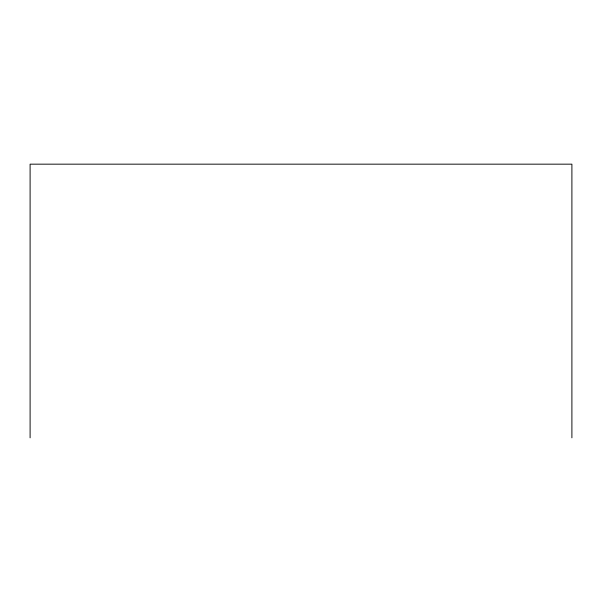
<?xml version="1.0" encoding="UTF-8"?>
<svg xmlns="http://www.w3.org/2000/svg" width="602" height="602" viewBox="0 0 602 602"><rect width="100%" height="100%" fill="white"/><g stroke="black" fill="none" stroke-linecap="round" stroke-linejoin="round"><path stroke-width="0.9" d="M571.9 437.835L571.9 164.165L30.1 164.165L30.1 437.835"/></g></svg>
